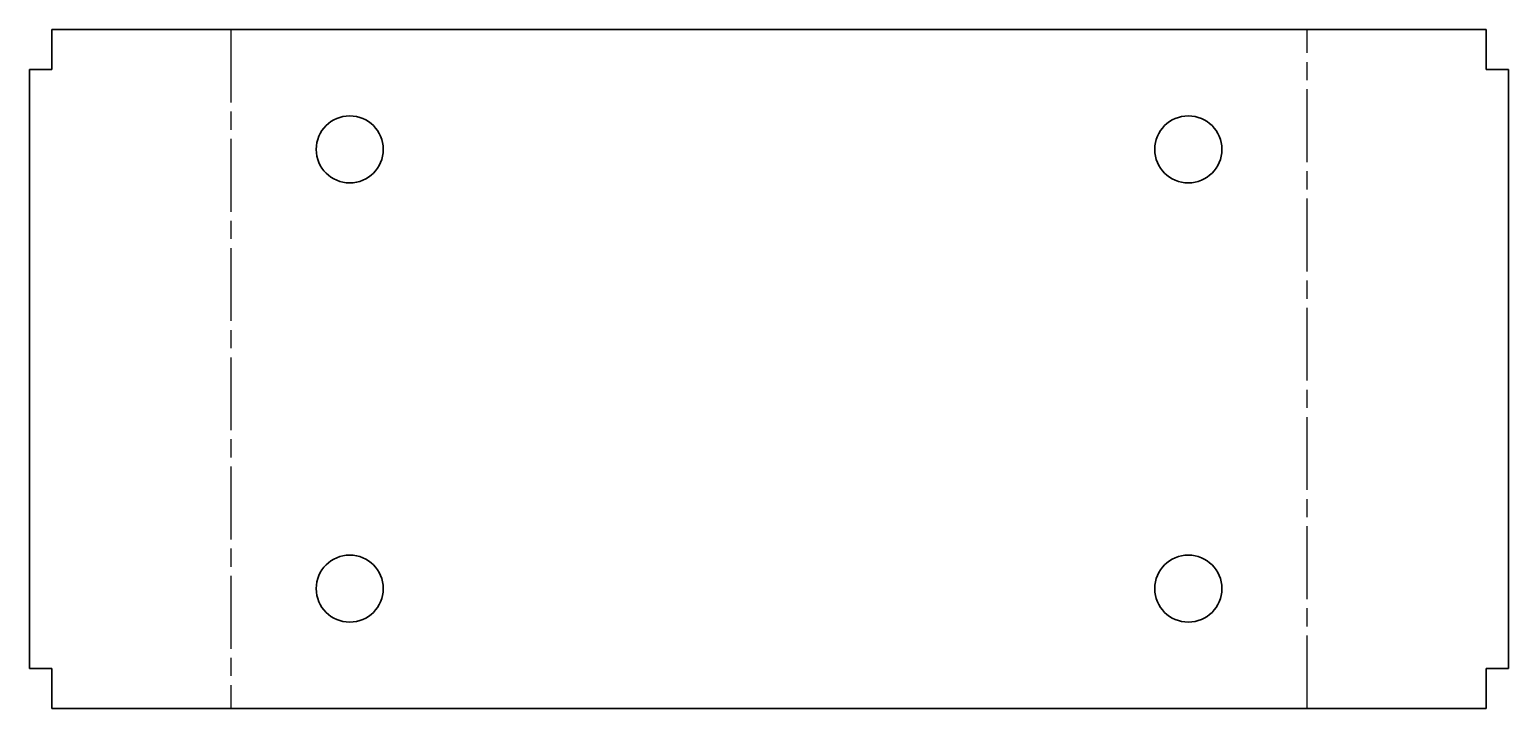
# Model space of a CAD drawing. Header units: millimetres. Extents: x 0 to 185, y 0 to 85.
import ezdxf

# ---------------------------------------------------------------- set-up
doc = ezdxf.new("R2010")
doc.units = ezdxf.units.MM
doc.linetypes.add('Chain', pattern=[13.68, 9.12, -1.14, 2.28, -1.14])
doc.layers.add('Bend Centerline (ANSI)', color=7, linetype='Chain', lineweight=25)
doc.layers.add('Visible (ANSI)', color=7, linetype='Continuous', lineweight=35)

# ---------------------------------------------------------------- blocks, each defined once
blk = doc.blocks.new('CDR-IN-V027-CRSM001_Chapas Cuerpo Motor 2_CDR-IN-V027-CRSM001 (desplegada)')
at = {"layer": 'Bend Centerline (ANSI)'}
for p, q in [((-67.39, 42.5), (-67.39, -42.5)), ((67.39, -42.5), (67.39, 42.5))]:
    blk.add_line(p, q, dxfattribs=at)
at = {"layer": 'Visible (ANSI)'}
for p, q in [((-89.79, 42.5), (89.79, 42.5)), ((-89.79, 37.5), (-89.79, 42.5)), ((89.79, 42.5), (89.79, 37.5)), ((-89.79, 37.5), (-92.59, 37.5)), ((-92.59, 37.5), (-92.59, -37.5)), ((89.79, 37.5), (92.59, 37.5)), ((92.59, 37.5), (92.59, -37.5)), ((-92.59, -37.5), (-89.79, -37.5)), ((-89.79, -42.5), (-89.79, -37.5)), ((89.79, -37.5), (89.79, -42.5)), ((92.59, -37.5), (89.79, -37.5)), ((89.79, -42.5), (-89.79, -42.5))]:
    blk.add_line(p, q, dxfattribs=at)
for centre in [(-52.5, 27.5), (52.5, 27.5), (-52.5, -27.5), (52.5, -27.5)]:
    blk.add_circle(centre, 4.2, dxfattribs=at)

msp = doc.modelspace()

# ---------------------------------------------------------------- block references
msp.add_blockref('CDR-IN-V027-CRSM001_Chapas Cuerpo Motor 2_CDR-IN-V027-CRSM001 (desplegada)', (92.59, 42.5))

doc.saveas('drawing.dxf')
